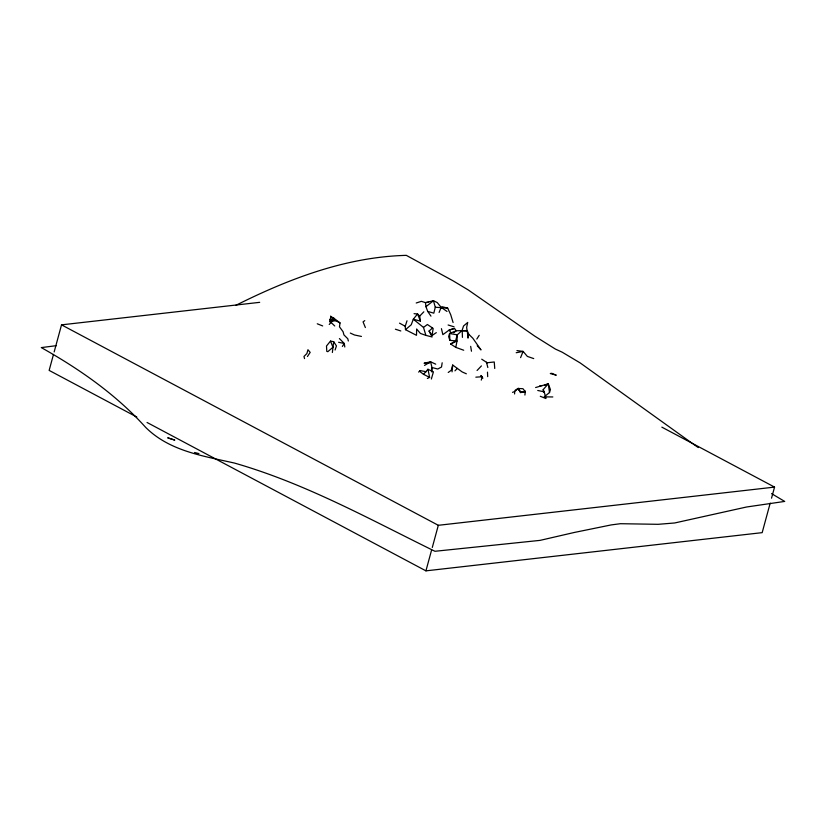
<?xml version="1.0" encoding="UTF-8"?>
<svg xmlns="http://www.w3.org/2000/svg" width="826" height="826" viewBox="0 0 826 826"><rect width="100%" height="100%" fill="white"/><g stroke="black" fill="none" stroke-linecap="round" stroke-linejoin="round"><path stroke-width="1.24" d="M431.905 372.03L431.967 367.518L430.604 361.788L424.079 363.233L429.551 362.831M514.598 393.971L514.681 391.514L518.212 388.406L520.648 392.247L525.326 391.317L524.902 395.045M330.297 322.202L330.689 316.265L333.756 318.34L331.278 322.46L330.297 322.202L333.756 318.34M452.049 371.834L452.7 365.04L462.188 371.948L466.349 373.796M326.797 351.432L326.497 346.011L330.503 341.086L333.694 341.706L332.362 352.495M329.233 324.473L331.329 322.274L330.297 321.686L333.91 318.268L340.033 322.914L339.476 326.838L343.079 331.711L343.926 334.891L347.808 338.774L348.324 341.014M442.178 362.779L441.507 367.043L437.728 369.015L431.967 367.518L431.337 370.864M436.324 332.641L432.039 335.49L433.175 328.428L427.393 324.504L423.501 327.416L425.886 335.366L432.143 336.987L429.076 331.05L432.442 328.087M467.258 330.565L468.693 334.189L468.001 338.133L467.258 330.565L456.231 330.761L449.592 333.477L448.632 336.585L449.871 340.333L457.005 341.045L457.232 334.86L462.209 330.4L462.436 337.369M455.797 347.374L457.005 341.045L450.593 343.988L455.797 347.374L463.716 350.234M428.694 302.213L425.462 302.626L433.464 300.716L435.292 307.241L433.805 313.168L427.723 311.412L425.937 306.694L425.462 302.626L421.374 301.335L416.221 302.997M53.494 354.395L49.147 370.399L136.806 417.027M54.165 351.938L61.527 324.855L259.684 302.337M147.049 422.478L425.937 570.849L431.626 549.92M432.297 547.462L438.317 525.305L774.551 487.103L771.536 498.181M770.204 503.096L762.171 532.646L425.937 570.849M452.7 365.04L451.244 370.285L448.229 372.464M431.358 379.01L433.423 371.855L427.951 369.263L423.511 374.323L420.424 371.968L420.166 370.564L426.257 371.762M481.269 380.094L482.25 376.749L480.877 375.489L482.9 378.184M425.886 335.366L420.393 333.436L416.634 329.006L416.5 335.315L405.483 329.667L405.236 326.26L407.011 320.787M461.951 330.844L463.531 326.002L467.712 322.439L466.659 327.344L467.124 331.05L462.983 330.885M545.057 396.15L549.497 392.567L550.446 389.624L548.278 383.801L535.609 387.539M335.077 349.997L336.44 345.929L333.694 341.706M439.102 312.455L441.177 307.344L437.253 302.574L433.464 300.716L425.937 306.694M520.587 357.648L523.106 351.401L516.942 350.585M476.819 339.032L479.194 335.325M342.367 346.435L344.287 343.502L339.403 338.557M307.437 356.512L310.173 352.392L307.943 349.728L306.9 353.538L303.968 356.45L304.546 358.598M543.529 392.03L543.209 389.604L548.278 383.801L549.497 392.567M477.056 370.502L481.413 365.918M454.94 370.864L457.263 368.437M405.483 329.667L411.245 324.763L413.31 319.218L420.424 321.118L419.68 316.1L423.821 311.825M418.637 372.082L420.166 370.564M330.689 316.265L331.278 322.46L330.286 321.727L333.91 318.268M327.736 351.762L332.961 347.261L330.503 341.086M453.701 332.733L456.231 330.761L454.486 328.428L449.107 330.101L442.87 334.644L441.435 328.665M364.762 320.633L363.058 321.872L365.371 327.55M515.011 390.409L518.212 388.406L520.566 392.536L525.326 391.317M424.523 365.422L430.604 361.788L435.725 364.173M450.593 343.988L455.549 341.107L457.232 334.86L449.592 333.477L449.871 340.333M427.362 378.484L429.623 377.379L427.951 369.263M454.486 328.428L449.107 330.101L451.285 333.054M544.499 385.443L548.278 383.801M235.875 305.321C289.028 278.723 346.228 256.896 406.309 255.358L452.875 280.716L468.239 289.936L534.845 336.192L555.351 349.047L562.227 352.217L580.234 362.965L692.838 443.779M512.512 392.36L514.681 391.514M331.453 321.479L336.11 320.529M516.198 352.733L523.106 351.401L527.37 356.419L533.73 358.587M481.723 359.196L487.185 362.748L494.258 361.984L494.733 368.468M56.344 345.671L41.3 347.601C79.637 369.119 116.229 394.694 145.717 427.434C169.598 451.151 203.268 455.983 234.543 463.087C305.145 483.313 369.635 519.224 434.951 551.283L540.08 540.369L574.369 532.45L611.23 524.913L620.429 523.705L658.167 524.314L674.666 522.972L746.632 506.988L784.7 501.423L771.536 493.618M539.843 385.783L542.176 385.608M475.838 377.172L482.25 376.749M544.169 396.872L552.831 396.955M435.292 307.241L447.682 308.119L450.697 314.675L453.102 322.532M414.053 313.684L417.564 313.952L419.68 316.1M361.427 336.43L354.457 334.974L350.317 333.064M537.736 390.471L544.189 391.823L545.965 398.545L540.287 396.274M338.598 342.274L344.287 343.502L344.803 347.003M194.564 452.493L198.932 453.588M442.065 306.704L447.682 308.119M448.115 324.99L454.052 326.807M395.406 329.213L400.806 330.958M317.256 323.782L322.677 325.94M423.511 374.323L429.623 377.379M333.818 319.745L340.033 322.914M661.853 427.145L774.551 487.103M61.527 324.855L438.317 525.305M330.297 321.717L331.329 322.274M399.526 323.152L405.236 326.26M487.185 362.748L486.483 362.294L487.836 367.529M693.799 444.45L698.28 447.568M441.177 307.344L447.011 311.454M423.501 327.416L413.31 319.218L417.564 313.952L420.424 321.118M331.185 322.563L334.736 325.981M468.693 334.189L472.813 338.206L481 349.914L477.201 345.733M427.723 311.412L430.965 316.131M429.076 331.05L432.039 335.49M543.209 389.604L544.189 391.823M329.636 319.29L330.297 321.686M470.675 346.362L471.47 351.226M487.474 372.144L487.691 376.666M525.233 391.658L520.69 392.577L518.057 388.488L522.951 388.705L525.233 391.658M551.913 373.393L550.302 373.507L556.259 375.2L551.913 373.393M174.658 440.062L167.895 437.883L174.658 440.062"/></g></svg>
